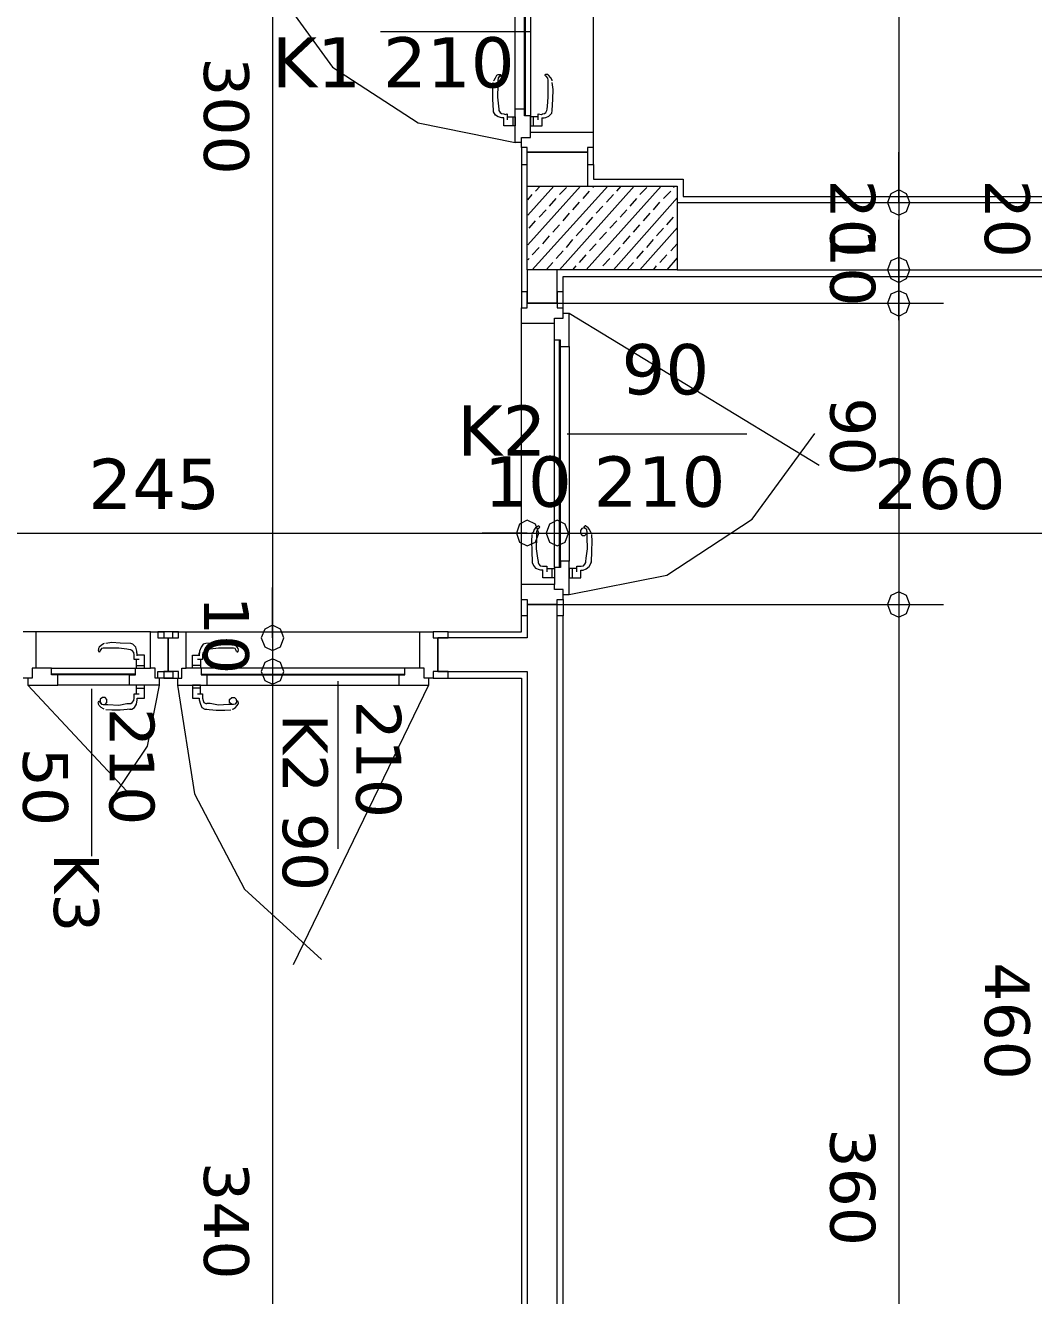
# Model space of a CAD drawing. Header units: millimetres. Extents: x 1.23 to 6.48, y 0.82 to 9.22.
# Drawn here: x 4.23 to 5.284, y 4.995 to 6.322 of the extents above; entities that cross this region are included whole.
import ezdxf

# ---------------------------------------------------------------- set-up
doc = ezdxf.new("R2010")
doc.units = ezdxf.units.MM
doc.layers.add('PDF_Geometry', color=7, linetype='Continuous', true_color=0x66ccff)
doc.layers.add('PDF_Text', color=7, linetype='Continuous')
doc.styles.add('PDF Verdana', font='verdana.ttf')

msp = doc.modelspace()

# ---------------------------------------------------------------- linework, layer by layer
at = {"layer": 'PDF_Geometry', "color": 7, "lineweight": 5}
for p, q in [((4.4886, 6.7847), (4.4886, 5.6294)), ((5.143, 6.644), (5.143, 6.0844)), ((5.143, 6.1373), (5.143, 6.19)), ((5.143, 6.1505), (5.1347, 6.1465)), ((5.143, 6.1505), (5.1347, 6.1465)), ((5.1509, 6.1465), (5.143, 6.1505)), ((5.1509, 6.1465), (5.143, 6.1505)), ((5.1347, 6.1465), (5.1311, 6.1373)), ((5.1347, 6.1465), (5.1311, 6.1373)), ((5.1311, 6.1373), (5.1347, 6.128)), ((5.1311, 6.1373), (5.1347, 6.128)), ((5.1545, 6.1373), (5.1509, 6.1465)), ((5.1545, 6.1373), (5.1509, 6.1465)), ((5.1509, 6.128), (5.1545, 6.1373)), ((5.1509, 6.128), (5.1545, 6.1373)), ((5.1347, 6.128), (5.143, 6.124)), ((5.1347, 6.128), (5.143, 6.124)), ((5.143, 6.124), (5.1509, 6.128)), ((5.143, 6.124), (5.1509, 6.128)), ((5.143, 6.0671), (5.143, 6.1194)), ((5.143, 6.0844), (5.143, 5.6645)), ((5.1347, 6.0765), (5.1311, 6.0671)), ((5.1347, 6.0765), (5.1311, 6.0671)), ((5.143, 6.08), (5.1347, 6.0765)), ((5.143, 6.08), (5.1347, 6.0765)), ((5.1509, 6.0765), (5.143, 6.08)), ((5.1509, 6.0765), (5.143, 6.08)), ((5.1545, 6.0671), (5.1509, 6.0765)), ((5.1545, 6.0671), (5.1509, 6.0765)), ((5.1311, 6.0671), (5.1347, 6.0578)), ((5.1311, 6.0671), (5.1347, 6.0578)), ((5.1347, 6.0578), (5.143, 6.0538)), ((5.1347, 6.0578), (5.143, 6.0538)), ((5.143, 6.0144), (5.143, 6.0671)), ((5.143, 6.0538), (5.1509, 6.0578)), ((5.143, 6.0538), (5.1509, 6.0578)), ((5.1509, 6.0578), (5.1545, 6.0671)), ((5.1509, 6.0578), (5.1545, 6.0671)), ((5.1347, 6.0415), (5.1311, 6.0322)), ((5.1347, 6.0415), (5.1311, 6.0322)), ((5.143, 6.0449), (5.1347, 6.0415)), ((5.143, 6.0449), (5.1347, 6.0415)), ((5.1509, 6.0415), (5.143, 6.0449)), ((5.1509, 6.0415), (5.143, 6.0449)), ((5.1545, 6.0322), (5.1509, 6.0415)), ((5.1545, 6.0322), (5.1509, 6.0415)), ((4.7861, 6.0322), (5.1898, 6.0322)), ((5.1311, 6.0322), (5.1347, 6.0227)), ((5.1311, 6.0322), (5.1347, 6.0227)), ((5.143, 6.0322), (5.143, 5.9798)), ((5.1509, 6.0227), (5.1545, 6.0322)), ((5.1509, 6.0227), (5.1545, 6.0322)), ((5.1347, 6.0227), (5.143, 6.0187)), ((5.1347, 6.0227), (5.143, 6.0187)), ((5.143, 6.0187), (5.1509, 6.0227)), ((5.143, 6.0187), (5.1509, 6.0227)), ((4.7548, 5.8052), (4.7465, 5.8012)), ((4.7548, 5.8052), (4.7465, 5.8012)), ((4.7632, 5.8012), (4.7548, 5.8052)), ((4.7632, 5.8012), (4.7548, 5.8052)), ((4.7861, 5.8052), (4.7781, 5.8012)), ((4.7861, 5.8052), (4.7781, 5.8012)), ((4.7944, 5.8012), (4.7861, 5.8052)), ((4.7944, 5.8012), (4.7861, 5.8052)), ((3.891, 5.7917), (4.802, 5.7917)), ((4.7548, 5.7917), (4.7077, 5.7917)), ((4.7393, 5.7917), (5.646, 5.7917)), ((4.7465, 5.8012), (4.7434, 5.7917)), ((4.7465, 5.8012), (4.7434, 5.7917)), ((4.7434, 5.7917), (4.7465, 5.7824)), ((4.7434, 5.7917), (4.7465, 5.7824)), ((4.7668, 5.7917), (4.7632, 5.8012)), ((4.7668, 5.7917), (4.7632, 5.8012)), ((4.7632, 5.7824), (4.7668, 5.7917)), ((4.7632, 5.7824), (4.7668, 5.7917)), ((4.7781, 5.8012), (4.7746, 5.7917)), ((4.7781, 5.8012), (4.7746, 5.7917)), ((4.7746, 5.7917), (4.7781, 5.7824)), ((4.7746, 5.7917), (4.7781, 5.7824)), ((4.7861, 5.7917), (4.8329, 5.7917)), ((4.798, 5.7917), (4.7944, 5.8012)), ((4.798, 5.7917), (4.7944, 5.8012)), ((4.7944, 5.7824), (4.798, 5.7917)), ((4.7944, 5.7824), (4.798, 5.7917)), ((4.7465, 5.7824), (4.7548, 5.7784)), ((4.7465, 5.7824), (4.7548, 5.7784)), ((4.7548, 5.7784), (4.7632, 5.7824)), ((4.7548, 5.7784), (4.7632, 5.7824)), ((4.7781, 5.7824), (4.7861, 5.7784)), ((4.7781, 5.7824), (4.7861, 5.7784)), ((4.7861, 5.7784), (4.7944, 5.7824)), ((4.7861, 5.7784), (4.7944, 5.7824)), ((5.143, 5.7701), (5.143, 4.4051)), ((4.4886, 5.6823), (4.4886, 5.735)), ((5.1347, 5.7266), (5.1311, 5.7172)), ((5.1347, 5.7266), (5.1311, 5.7172)), ((5.143, 5.7306), (5.1347, 5.7266)), ((5.143, 5.7306), (5.1347, 5.7266)), ((5.1509, 5.7266), (5.143, 5.7306)), ((5.1509, 5.7266), (5.143, 5.7306)), ((5.1545, 5.7172), (5.1509, 5.7266)), ((5.1545, 5.7172), (5.1509, 5.7266)), ((4.7861, 5.7172), (5.1898, 5.7172)), ((5.1311, 5.7172), (5.1347, 5.7079)), ((5.1311, 5.7172), (5.1347, 5.7079)), ((5.1509, 5.7079), (5.1545, 5.7172)), ((5.1509, 5.7079), (5.1545, 5.7172)), ((4.4886, 5.6955), (4.4804, 5.6915)), ((4.4886, 5.6955), (4.4804, 5.6915)), ((4.4886, 5.6995), (4.4886, 4.4051)), ((4.4969, 5.6915), (4.4886, 5.6955)), ((4.4969, 5.6915), (4.4886, 5.6955)), ((5.1347, 5.7079), (5.143, 5.7039)), ((5.1347, 5.7079), (5.143, 5.7039)), ((5.143, 5.7039), (5.1509, 5.7079)), ((5.143, 5.7039), (5.1509, 5.7079)), ((4.4804, 5.6915), (4.4768, 5.6823)), ((4.4804, 5.6915), (4.4768, 5.6823)), ((4.4768, 5.6823), (4.4804, 5.673)), ((4.4768, 5.6823), (4.4804, 5.673)), ((4.5005, 5.6823), (4.4969, 5.6915)), ((4.5005, 5.6823), (4.4969, 5.6915)), ((4.4969, 5.673), (4.5005, 5.6823)), ((4.4969, 5.673), (4.5005, 5.6823)), ((4.4804, 5.673), (4.4886, 5.669)), ((4.4804, 5.673), (4.4886, 5.669)), ((4.4886, 5.669), (4.4969, 5.673)), ((4.4886, 5.669), (4.4969, 5.673)), ((4.4804, 5.6565), (4.4768, 5.6472)), ((4.4804, 5.6565), (4.4768, 5.6472)), ((4.4886, 5.6605), (4.4804, 5.6565)), ((4.4886, 5.6605), (4.4804, 5.6565)), ((4.4969, 5.6565), (4.4886, 5.6605)), ((4.4969, 5.6565), (4.4886, 5.6605)), ((4.5005, 5.6472), (4.4969, 5.6565)), ((4.5005, 5.6472), (4.4969, 5.6565)), ((4.4768, 5.6472), (4.4804, 5.6379)), ((4.4768, 5.6472), (4.4804, 5.6379)), ((4.4886, 5.6472), (4.4886, 5.5945)), ((4.4969, 5.6379), (4.5005, 5.6472)), ((4.4969, 5.6379), (4.5005, 5.6472)), ((4.4804, 5.6379), (4.4886, 5.6339)), ((4.4804, 5.6379), (4.4886, 5.6339)), ((4.4886, 5.6339), (4.4969, 5.6379)), ((4.4886, 5.6339), (4.4969, 5.6379))]:
    msp.add_line(p, q, dxfattribs=at)
at = {"layer": 'PDF_Geometry', "lineweight": 5}
for p, q in [((4.8238, 6.2109), (4.8238, 6.5186)), ((4.7421, 6.2352), (4.7421, 6.4943)), ((4.752, 6.2352), (4.752, 6.4943)), ((4.7528, 6.2281), (4.7528, 6.5013)), ((4.758, 6.5013), (4.758, 6.2281)), ((4.4859, 6.3686), (4.5513, 6.279)), ((4.5513, 6.279), (4.6408, 6.2205)), ((4.72, 6.2654), (4.7216, 6.2676)), ((4.7216, 6.2676), (4.7231, 6.2703)), ((4.7231, 6.2703), (4.7244, 6.2712)), ((4.7244, 6.2676), (4.7239, 6.2645)), ((4.7244, 6.2672), (4.7239, 6.2654)), ((4.7244, 6.2712), (4.7247, 6.2712)), ((4.7259, 6.2694), (4.7244, 6.2672)), ((4.7267, 6.2694), (4.7244, 6.2676)), ((4.7247, 6.2712), (4.7259, 6.2712)), ((4.7259, 6.2712), (4.7267, 6.2712)), ((4.7267, 6.2698), (4.7259, 6.2694)), ((4.7267, 6.2712), (4.7272, 6.2707)), ((4.7272, 6.2698), (4.7267, 6.2698)), ((4.7291, 6.2694), (4.7267, 6.2694)), ((4.7272, 6.2707), (4.7272, 6.2703)), ((4.7272, 6.2703), (4.7272, 6.2698)), ((4.7311, 6.2667), (4.7291, 6.2694)), ((4.7311, 6.2632), (4.7311, 6.2667)), ((4.7739, 6.2712), (4.7731, 6.2707)), ((4.7731, 6.2707), (4.7731, 6.2703)), ((4.7731, 6.2703), (4.7739, 6.2698)), ((4.7751, 6.2712), (4.7739, 6.2712)), ((4.7746, 6.2694), (4.7739, 6.2698)), ((4.7739, 6.2698), (4.7743, 6.2698)), ((4.7762, 6.2672), (4.7746, 6.2694)), ((4.7754, 6.2712), (4.7751, 6.2712)), ((4.7762, 6.2712), (4.7754, 6.2712)), ((4.777, 6.2703), (4.7762, 6.2712)), ((4.7767, 6.2654), (4.7762, 6.2672)), ((4.7794, 6.2676), (4.777, 6.2703)), ((4.7806, 6.2654), (4.7794, 6.2676)), ((4.7187, 6.2556), (4.7192, 6.2627)), ((4.7187, 6.2454), (4.7187, 6.2556)), ((4.7195, 6.2645), (4.72, 6.2654)), ((4.7239, 6.2605), (4.7236, 6.2476)), ((4.7239, 6.2654), (4.7239, 6.2632)), ((4.7239, 6.2645), (4.7239, 6.2605)), ((4.7239, 6.2632), (4.7264, 6.2614)), ((4.7264, 6.2614), (4.7286, 6.2614)), ((4.7286, 6.2614), (4.7311, 6.2632)), ((4.7767, 6.2645), (4.7767, 6.2654)), ((4.7767, 6.2605), (4.7767, 6.2645)), ((4.7767, 6.2476), (4.7767, 6.2605)), ((4.7809, 6.2645), (4.7806, 6.2654)), ((4.7817, 6.2556), (4.7809, 6.2627)), ((4.7814, 6.2454), (4.7817, 6.2556)), ((4.7195, 6.2334), (4.7187, 6.2454)), ((4.7236, 6.2476), (4.7247, 6.238)), ((4.7759, 6.238), (4.7767, 6.2476)), ((4.7809, 6.2334), (4.7814, 6.2454)), ((4.7195, 6.2321), (4.7195, 6.2352)), ((4.7216, 6.2285), (4.7195, 6.2321)), ((4.7244, 6.2269), (4.7216, 6.2285)), ((4.7283, 6.226), (4.7244, 6.2269)), ((4.7247, 6.238), (4.7251, 6.2349)), ((4.7251, 6.2349), (4.7251, 6.2334)), ((4.7251, 6.2334), (4.7264, 6.2316)), ((4.7264, 6.2316), (4.728, 6.2303)), ((4.728, 6.2303), (4.7302, 6.23)), ((4.7302, 6.23), (4.7315, 6.2294)), ((4.7315, 6.2294), (4.7338, 6.23)), ((4.7338, 6.23), (4.7338, 6.2238)), ((4.7338, 6.2269), (4.7421, 6.2269)), ((4.7398, 6.2269), (4.7398, 6.2174)), ((4.7421, 6.2001), (4.7421, 6.2352)), ((4.7421, 6.2352), (4.752, 6.2352)), ((4.7421, 6.2269), (4.7421, 6.2174)), ((4.752, 6.2281), (4.752, 6.2352)), ((4.758, 6.2281), (4.752, 6.2281)), ((4.758, 6.2109), (4.758, 6.2281)), ((4.7663, 6.2269), (4.758, 6.2269)), ((4.758, 6.2269), (4.758, 6.2174)), ((4.7608, 6.2269), (4.7608, 6.2174)), ((4.7663, 6.2238), (4.7663, 6.23)), ((4.7663, 6.23), (4.7695, 6.2294)), ((4.7695, 6.2294), (4.7707, 6.23)), ((4.7707, 6.23), (4.7726, 6.2303)), ((4.7726, 6.2303), (4.7743, 6.2316)), ((4.7743, 6.2316), (4.7751, 6.2334)), ((4.7743, 6.2263), (4.7773, 6.2276)), ((4.7751, 6.2334), (4.7754, 6.2349)), ((4.7754, 6.2349), (4.7759, 6.238)), ((4.7773, 6.2276), (4.7803, 6.2309)), ((4.7803, 6.2309), (4.7809, 6.2334)), ((4.6408, 6.2205), (4.7421, 6.2001)), ((4.7302, 6.226), (4.7283, 6.226)), ((4.7302, 6.2174), (4.7302, 6.226)), ((4.7421, 6.2174), (4.7302, 6.2174)), ((4.758, 6.2174), (4.7704, 6.2174)), ((4.7699, 6.226), (4.7743, 6.2263)), ((4.7704, 6.2174), (4.7704, 6.226)), ((4.7704, 6.226), (4.7723, 6.226)), ((4.7489, 6.2001), (4.7421, 6.2001)), ((4.7489, 6.1949), (4.7489, 6.2054)), ((4.7489, 6.2054), (4.758, 6.2054)), ((4.758, 6.2054), (4.758, 6.2109)), ((4.758, 6.2109), (4.8238, 6.2109)), ((4.8238, 6.1949), (4.8238, 6.2109)), ((4.7548, 6.1949), (4.7489, 6.1949)), ((4.7489, 6.1949), (4.7489, 6.1771)), ((4.7548, 6.19), (4.7548, 6.1949)), ((4.8178, 6.19), (4.7548, 6.19)), ((4.7548, 6.1771), (4.7548, 6.19)), ((4.8238, 6.1949), (4.8178, 6.1949)), ((4.8178, 6.1949), (4.8178, 6.19)), ((4.8178, 6.19), (4.8178, 6.1771)), ((4.8238, 6.1771), (4.8238, 6.1949)), ((4.7489, 6.1771), (4.7548, 6.1771)), ((4.8178, 6.1771), (4.8238, 6.1771)), ((4.7548, 6.044), (4.7489, 6.044)), ((4.7489, 6.044), (4.7489, 6.0273)), ((4.7548, 6.0322), (4.7548, 6.044)), ((4.7924, 6.044), (4.7861, 6.044)), ((4.7861, 6.044), (4.7861, 6.0322)), ((4.7924, 6.0273), (4.7924, 6.044)), ((4.7548, 6.0273), (4.7548, 6.0322)), ((4.7861, 6.0322), (4.7548, 6.0322)), ((4.7861, 6.0322), (4.7861, 6.0273)), ((4.7489, 6.0109), (4.7489, 6.0273)), ((4.7489, 6.0273), (4.7548, 6.0273)), ((4.7833, 6.0109), (4.7833, 6.0166)), ((4.7833, 6.0166), (4.7924, 6.0166)), ((4.7861, 6.0273), (4.7924, 6.0273)), ((4.7924, 6.0166), (4.7924, 6.0273)), ((4.7924, 6.0218), (4.7984, 6.0218)), ((4.7984, 5.9869), (4.7984, 6.0218)), ((4.7984, 6.0218), (5.0599, 5.8628)), ((4.7489, 5.7381), (4.7489, 6.0109)), ((4.7833, 6.0109), (4.7489, 6.0109)), ((4.7833, 5.9935), (4.7833, 6.0109)), ((4.7833, 5.7559), (4.7833, 5.9935)), ((4.7894, 5.9935), (4.7833, 5.9935)), ((4.7885, 5.7559), (4.7885, 5.9935)), ((4.7894, 5.9869), (4.7894, 5.9935)), ((4.7894, 5.9869), (4.7984, 5.9869)), ((4.7894, 5.7624), (4.7894, 5.9869)), ((4.7984, 5.9869), (4.7984, 5.7624)), ((4.9897, 5.8064), (5.0551, 5.896)), ((4.9006, 5.7479), (4.9897, 5.8064)), ((4.7596, 5.7904), (4.7591, 5.783)), ((4.7608, 5.7926), (4.76, 5.7917)), ((4.7619, 5.7957), (4.7608, 5.7926)), ((4.7635, 5.7975), (4.7619, 5.7957)), ((4.7652, 5.7984), (4.7635, 5.7975)), ((4.7652, 5.7953), (4.7643, 5.7932)), ((4.7643, 5.7932), (4.7643, 5.7922)), ((4.7643, 5.7922), (4.7643, 5.7877)), ((4.766, 5.7993), (4.7652, 5.7984)), ((4.7663, 5.7966), (4.7652, 5.7953)), ((4.7663, 5.7993), (4.766, 5.7993)), ((4.7676, 5.7984), (4.7663, 5.7993)), ((4.7676, 5.7972), (4.7663, 5.7966)), ((4.7679, 5.7979), (4.7676, 5.7984)), ((4.7676, 5.7975), (4.7679, 5.7979)), ((4.7676, 5.7972), (4.7676, 5.7975)), ((4.7679, 5.7972), (4.7676, 5.7972)), ((4.8119, 5.7966), (4.8103, 5.7944)), ((4.8103, 5.7944), (4.8103, 5.7913)), ((4.8103, 5.7913), (4.8122, 5.7892)), ((4.8147, 5.7972), (4.8119, 5.7966)), ((4.8122, 5.7892), (4.815, 5.7892)), ((4.8142, 5.7984), (4.8139, 5.7979)), ((4.8139, 5.7979), (4.8142, 5.7975)), ((4.8155, 5.7993), (4.8142, 5.7984)), ((4.8142, 5.7975), (4.8142, 5.7972)), ((4.8155, 5.7966), (4.8142, 5.7972)), ((4.8142, 5.7972), (4.8147, 5.7972)), ((4.817, 5.7953), (4.8147, 5.7972)), ((4.815, 5.7892), (4.817, 5.7913)), ((4.8158, 5.7993), (4.8155, 5.7993)), ((4.817, 5.7953), (4.8155, 5.7966)), ((4.817, 5.7984), (4.8158, 5.7993)), ((4.8183, 5.7975), (4.817, 5.7984)), ((4.8174, 5.7922), (4.817, 5.7953)), ((4.8174, 5.7932), (4.817, 5.7953)), ((4.817, 5.7913), (4.8174, 5.7932)), ((4.8174, 5.7877), (4.8174, 5.7922)), ((4.8199, 5.7957), (4.8183, 5.7975)), ((4.8213, 5.7926), (4.8199, 5.7957)), ((4.8218, 5.7917), (4.8213, 5.7926)), ((4.8226, 5.783), (4.8221, 5.7904)), ((4.7591, 5.783), (4.7596, 5.7732)), ((4.7643, 5.7877), (4.764, 5.7753)), ((4.764, 5.7753), (4.7655, 5.7655)), ((4.8163, 5.7655), (4.8178, 5.7753)), ((4.8178, 5.7753), (4.8174, 5.7877)), ((4.8221, 5.7732), (4.8226, 5.783)), ((4.7596, 5.7732), (4.76, 5.7612)), ((4.7655, 5.7655), (4.766, 5.7621)), ((4.766, 5.7621), (4.766, 5.7612)), ((4.7894, 5.7624), (4.7894, 5.7559)), ((4.7984, 5.7624), (4.7894, 5.7624)), ((4.7984, 5.7275), (4.7984, 5.7624)), ((4.8158, 5.7621), (4.8163, 5.7655)), ((4.8158, 5.7612), (4.8158, 5.7621)), ((4.8213, 5.7599), (4.8218, 5.7624)), ((4.8218, 5.7612), (4.8221, 5.7732)), ((4.76, 5.7612), (4.7611, 5.7581)), ((4.7611, 5.7581), (4.7635, 5.7553)), ((4.7635, 5.7553), (4.7671, 5.7537)), ((4.766, 5.7612), (4.7668, 5.7593)), ((4.7668, 5.7593), (4.7682, 5.7575)), ((4.7671, 5.7537), (4.7715, 5.7532)), ((4.7682, 5.7575), (4.7707, 5.7572)), ((4.771, 5.7532), (4.7687, 5.7532)), ((4.7707, 5.7572), (4.7718, 5.7572)), ((4.771, 5.7452), (4.771, 5.7532)), ((4.7718, 5.7572), (4.7751, 5.7572)), ((4.7751, 5.7572), (4.7751, 5.7513)), ((4.7751, 5.755), (4.7833, 5.755)), ((4.7803, 5.755), (4.7803, 5.7452)), ((4.7894, 5.7559), (4.7833, 5.7559)), ((4.7833, 5.7559), (4.7833, 5.7381)), ((4.7833, 5.755), (4.7833, 5.7452)), ((4.8067, 5.755), (4.7984, 5.755)), ((4.7984, 5.755), (4.7984, 5.7452)), ((4.8015, 5.755), (4.8015, 5.7452)), ((4.8067, 5.7513), (4.8067, 5.7572)), ((4.8067, 5.7572), (4.81, 5.7572)), ((4.81, 5.7572), (4.8111, 5.7572)), ((4.8106, 5.7452), (4.8106, 5.7532)), ((4.8106, 5.7532), (4.8131, 5.7532)), ((4.8111, 5.7572), (4.8134, 5.7575)), ((4.8131, 5.7532), (4.8163, 5.7544)), ((4.8134, 5.7575), (4.815, 5.7593)), ((4.815, 5.7593), (4.8158, 5.7612)), ((4.8163, 5.7544), (4.8194, 5.7568)), ((4.8194, 5.7568), (4.8213, 5.7599)), ((4.7489, 5.7226), (4.7489, 5.7381)), ((4.7833, 5.7381), (4.7489, 5.7381)), ((4.7833, 5.7452), (4.771, 5.7452)), ((4.7833, 5.7328), (4.7833, 5.7381)), ((4.7984, 5.7275), (4.9006, 5.7479)), ((4.7984, 5.7452), (4.8106, 5.7452)), ((4.7489, 5.7054), (4.7489, 5.7226)), ((4.7489, 5.7226), (4.7548, 5.7226)), ((4.7548, 5.7226), (4.7548, 5.7172)), ((4.7924, 5.7328), (4.7833, 5.7328)), ((4.7861, 5.7172), (4.7861, 5.7226)), ((4.7861, 5.7226), (4.7924, 5.7226)), ((4.7924, 5.7226), (4.7924, 5.7328)), ((4.7924, 5.7275), (4.7984, 5.7275)), ((4.7924, 5.7226), (4.7924, 5.7054)), ((4.7548, 5.7172), (4.7548, 5.7054)), ((4.7548, 5.7172), (4.7861, 5.7172)), ((4.7861, 5.7054), (4.7861, 5.7172)), ((4.7548, 5.7054), (4.7489, 5.7054)), ((4.7924, 5.7054), (4.7861, 5.7054)), ((4.2418, 5.6888), (4.228, 5.6888)), ((4.3612, 5.6888), (4.2418, 5.6888)), ((4.2418, 5.6508), (4.2418, 5.6888)), ((4.3612, 5.6508), (4.3612, 5.6888)), ((4.3612, 5.6888), (4.375, 5.6888)), ((4.3844, 5.6888), (4.3687, 5.6888)), ((4.3687, 5.6888), (4.3687, 5.6823)), ((4.3687, 5.6823), (4.3797, 5.6823)), ((4.3904, 5.6888), (4.375, 5.6888)), ((4.375, 5.6888), (4.375, 5.6823)), ((4.375, 5.6823), (4.3797, 5.6823)), ((4.3797, 5.6823), (4.3797, 5.6472)), ((4.3797, 5.6472), (4.3797, 5.6823)), ((4.3797, 5.6823), (4.3904, 5.6823)), ((4.3797, 5.6823), (4.3844, 5.6823)), ((4.3844, 5.6823), (4.3844, 5.6888)), ((4.3844, 5.6888), (4.3984, 5.6888)), ((4.3904, 5.6823), (4.3904, 5.6888)), ((4.3984, 5.6888), (4.6424, 5.6888)), ((4.3984, 5.6508), (4.3984, 5.6888)), ((4.6424, 5.6508), (4.6424, 5.6888)), ((4.6424, 5.6888), (4.6565, 5.6888)), ((4.6565, 5.6888), (4.6565, 5.6823)), ((4.6721, 5.6888), (4.6565, 5.6888)), ((4.6565, 5.6823), (4.6614, 5.6823)), ((4.6614, 5.6472), (4.6614, 5.6823)), ((4.6614, 5.6823), (4.6721, 5.6823)), ((4.6721, 5.6823), (4.6721, 5.6888)), ((4.3068, 5.6697), (4.3065, 5.6694)), ((4.3065, 5.6694), (4.3068, 5.6681)), ((4.3076, 5.6725), (4.3068, 5.6712)), ((4.3068, 5.6712), (4.3068, 5.6697)), ((4.3096, 5.6743), (4.3076, 5.6725)), ((4.3084, 5.669), (4.3081, 5.6681)), ((4.31, 5.6712), (4.3084, 5.669)), ((4.312, 5.6761), (4.3096, 5.6743)), ((4.3117, 5.6716), (4.31, 5.6712)), ((4.3128, 5.6716), (4.3117, 5.6716)), ((4.3128, 5.6765), (4.312, 5.6761)), ((4.3164, 5.6716), (4.3128, 5.6716)), ((4.3208, 5.6774), (4.3144, 5.6765)), ((4.3279, 5.6716), (4.3164, 5.6716)), ((4.3294, 5.6768), (4.3208, 5.6774)), ((4.3365, 5.6706), (4.3279, 5.6716)), ((4.3406, 5.6765), (4.3294, 5.6768)), ((4.3398, 5.6697), (4.3365, 5.6706)), ((4.3406, 5.6697), (4.3398, 5.6697)), ((4.3428, 5.6756), (4.3406, 5.6765)), ((4.342, 5.669), (4.3406, 5.6697)), ((4.3436, 5.6672), (4.342, 5.669)), ((4.3456, 5.6725), (4.3428, 5.6756)), ((4.3469, 5.6685), (4.3456, 5.6725)), ((4.4141, 5.6725), (4.4122, 5.6685)), ((4.4162, 5.6756), (4.4141, 5.6725)), ((4.419, 5.6765), (4.4162, 5.6756)), ((4.4177, 5.669), (4.4162, 5.6672)), ((4.419, 5.6697), (4.4177, 5.669)), ((4.4297, 5.6768), (4.419, 5.6765)), ((4.4201, 5.6697), (4.419, 5.6697)), ((4.4234, 5.6706), (4.4198, 5.6697)), ((4.432, 5.6716), (4.4234, 5.6706)), ((4.4388, 5.6774), (4.4297, 5.6768)), ((4.4427, 5.6716), (4.432, 5.6716)), ((4.4451, 5.6765), (4.4388, 5.6774)), ((4.4466, 5.6716), (4.4427, 5.6716)), ((4.4479, 5.6761), (4.4463, 5.6765)), ((4.4479, 5.6716), (4.4466, 5.6716)), ((4.4498, 5.6743), (4.4479, 5.6761)), ((4.4495, 5.6712), (4.4479, 5.6716)), ((4.4506, 5.669), (4.4495, 5.6712)), ((4.4515, 5.6725), (4.4498, 5.6743)), ((4.451, 5.6681), (4.4506, 5.669)), ((4.4526, 5.6712), (4.4515, 5.6725)), ((4.4529, 5.6697), (4.4526, 5.6712)), ((4.4526, 5.6681), (4.4529, 5.6694)), ((4.4529, 5.6694), (4.4529, 5.6697)), ((4.3068, 5.6681), (4.3073, 5.6676)), ((4.3073, 5.6676), (4.3076, 5.6676)), ((4.3076, 5.6676), (4.3081, 5.6681)), ((4.3081, 5.6681), (4.3084, 5.6681)), ((4.3441, 5.6645), (4.3436, 5.6672)), ((4.3441, 5.6632), (4.3441, 5.6645)), ((4.3441, 5.6596), (4.3441, 5.6632)), ((4.3492, 5.6596), (4.3441, 5.6596)), ((4.3461, 5.6596), (4.3461, 5.6508)), ((4.3472, 5.6636), (4.3469, 5.6685)), ((4.3472, 5.6641), (4.3472, 5.6666)), ((4.3547, 5.6641), (4.3472, 5.6641)), ((4.3547, 5.6508), (4.3547, 5.6641)), ((4.405, 5.6508), (4.405, 5.6641)), ((4.405, 5.6641), (4.4118, 5.6641)), ((4.4154, 5.6596), (4.4102, 5.6596)), ((4.4122, 5.6685), (4.4118, 5.6636)), ((4.4118, 5.6641), (4.4118, 5.6666)), ((4.4135, 5.6596), (4.4135, 5.6508)), ((4.4162, 5.6672), (4.4154, 5.6645)), ((4.4154, 5.6645), (4.4154, 5.6632)), ((4.4154, 5.6632), (4.4154, 5.6596)), ((4.4515, 5.6681), (4.451, 5.6681)), ((4.451, 5.6681), (4.4515, 5.6676)), ((4.4515, 5.6676), (4.4523, 5.6676)), ((4.4523, 5.6676), (4.4526, 5.6681)), ((4.2418, 5.6508), (4.2375, 5.6508)), ((4.2375, 5.6508), (4.2375, 5.6401)), ((4.2578, 5.6508), (4.2418, 5.6508)), ((4.2578, 5.6436), (4.2578, 5.6508)), ((4.2578, 5.6508), (4.3453, 5.6508)), ((4.3453, 5.6445), (4.2578, 5.6445)), ((4.2641, 5.6436), (4.2578, 5.6436)), ((4.3393, 5.6436), (4.2641, 5.6436)), ((4.2641, 5.633), (4.2641, 5.6436)), ((4.3393, 5.633), (4.3393, 5.6436)), ((4.3393, 5.6436), (4.3453, 5.6436)), ((4.3453, 5.6508), (4.3612, 5.6508)), ((4.3453, 5.6436), (4.3453, 5.6508)), ((4.3461, 5.6534), (4.3547, 5.6534)), ((4.3461, 5.6508), (4.3547, 5.6508)), ((4.3659, 5.6508), (4.3612, 5.6508)), ((4.3659, 5.6401), (4.3659, 5.6508)), ((4.3687, 5.6401), (4.3687, 5.6472)), ((4.3687, 5.6472), (4.3797, 5.6472)), ((4.3797, 5.6472), (4.375, 5.6472)), ((4.375, 5.6472), (4.375, 5.6401)), ((4.3904, 5.6472), (4.3797, 5.6472)), ((4.3797, 5.6472), (4.3844, 5.6472)), ((4.3844, 5.6472), (4.3844, 5.6401)), ((4.3904, 5.6401), (4.3904, 5.6472)), ((4.3937, 5.6401), (4.3937, 5.6508)), ((4.3937, 5.6508), (4.3984, 5.6508)), ((4.4141, 5.6508), (4.3984, 5.6508)), ((4.4135, 5.6534), (4.405, 5.6534)), ((4.4135, 5.6508), (4.405, 5.6508)), ((4.6268, 5.6508), (4.4141, 5.6508)), ((4.4141, 5.6508), (4.4141, 5.6436)), ((4.4141, 5.6445), (4.6268, 5.6445)), ((4.4141, 5.6436), (4.4201, 5.6436)), ((4.4201, 5.6436), (4.6205, 5.6436)), ((4.4201, 5.6436), (4.4201, 5.633)), ((4.6205, 5.6436), (4.6268, 5.6436)), ((4.6205, 5.6436), (4.6205, 5.633)), ((4.6268, 5.6436), (4.6268, 5.6508)), ((4.6424, 5.6508), (4.6268, 5.6508)), ((4.6471, 5.6508), (4.6424, 5.6508)), ((4.6471, 5.6401), (4.6471, 5.6508)), ((4.6614, 5.6472), (4.6565, 5.6472)), ((4.6565, 5.6472), (4.6565, 5.6401)), ((4.6721, 5.6472), (4.6614, 5.6472)), ((4.6721, 5.6401), (4.6721, 5.6472)), ((4.2375, 5.6401), (4.228, 5.6401)), ((4.2328, 5.6401), (4.2328, 5.633)), ((4.2328, 5.633), (4.3409, 5.5172)), ((4.3409, 5.5172), (4.2328, 5.633)), ((4.2328, 5.633), (4.2641, 5.633)), ((4.3393, 5.633), (4.2641, 5.633)), ((4.3706, 5.633), (4.3393, 5.633)), ((4.3547, 5.633), (4.3461, 5.633)), ((4.3461, 5.633), (4.3461, 5.6237)), ((4.3461, 5.6299), (4.3547, 5.6299)), ((4.3547, 5.6192), (4.3547, 5.633)), ((4.3579, 5.5692), (4.3706, 5.633)), ((4.375, 5.6401), (4.3659, 5.6401)), ((4.3844, 5.6401), (4.3687, 5.6401)), ((4.3706, 5.633), (4.3706, 5.6401)), ((4.375, 5.6401), (4.3904, 5.6401)), ((4.3844, 5.6401), (4.3937, 5.6401)), ((4.3893, 5.6401), (4.3893, 5.633)), ((4.3893, 5.633), (4.4071, 5.5194)), ((4.3893, 5.633), (4.4201, 5.633)), ((4.4135, 5.633), (4.405, 5.633)), ((4.405, 5.633), (4.405, 5.6192)), ((4.4135, 5.6299), (4.405, 5.6299)), ((4.4135, 5.6237), (4.4135, 5.633)), ((4.4201, 5.633), (4.6205, 5.633)), ((4.6515, 5.633), (4.5101, 5.3407)), ((4.6205, 5.633), (4.6515, 5.633)), ((4.6565, 5.6401), (4.6471, 5.6401)), ((4.6515, 5.6401), (4.6515, 5.633)), ((4.6565, 5.6401), (4.6721, 5.6401)), ((4.3068, 5.6152), (4.3073, 5.6161)), ((4.3073, 5.6161), (4.3076, 5.6161)), ((4.3076, 5.6161), (4.3081, 5.6161)), ((4.3081, 5.6161), (4.3081, 5.6152)), ((4.3109, 5.6201), (4.3084, 5.6183)), ((4.3084, 5.6183), (4.3084, 5.6152)), ((4.3139, 5.6201), (4.3109, 5.6201)), ((4.3156, 5.6179), (4.3139, 5.6201)), ((4.3156, 5.6148), (4.3156, 5.6179)), ((4.342, 5.6148), (4.3436, 5.617)), ((4.3436, 5.617), (4.3441, 5.6192)), ((4.3441, 5.621), (4.3441, 5.6237)), ((4.3441, 5.6237), (4.3492, 5.6237)), ((4.3441, 5.6192), (4.3441, 5.621)), ((4.3464, 5.613), (4.3472, 5.6176)), ((4.3472, 5.6176), (4.3472, 5.6192)), ((4.3472, 5.6192), (4.3547, 5.6192)), ((4.405, 5.6192), (4.4118, 5.6192)), ((4.4102, 5.6237), (4.4154, 5.6237)), ((4.4118, 5.6192), (4.4118, 5.6176)), ((4.4118, 5.6176), (4.4135, 5.613)), ((4.4154, 5.6237), (4.4154, 5.621)), ((4.4154, 5.621), (4.4154, 5.6192)), ((4.4154, 5.6192), (4.4162, 5.617)), ((4.4162, 5.617), (4.4169, 5.6148)), ((4.4438, 5.6179), (4.4459, 5.6201)), ((4.4438, 5.6148), (4.4438, 5.6179)), ((4.4459, 5.6201), (4.4487, 5.6201)), ((4.4487, 5.6201), (4.4506, 5.6183)), ((4.4506, 5.6183), (4.451, 5.6152)), ((4.4515, 5.6161), (4.451, 5.6161)), ((4.451, 5.6161), (4.451, 5.6152)), ((4.4523, 5.6161), (4.4515, 5.6161)), ((4.4526, 5.6152), (4.4523, 5.6161)), ((4.3065, 5.6143), (4.3068, 5.6152)), ((4.3068, 5.6136), (4.3065, 5.6143)), ((4.3068, 5.613), (4.3068, 5.6136)), ((4.3076, 5.6117), (4.3068, 5.613)), ((4.3096, 5.6096), (4.3076, 5.6117)), ((4.3081, 5.6152), (4.3084, 5.6143)), ((4.3084, 5.6152), (4.31, 5.613)), ((4.3084, 5.6143), (4.31, 5.613)), ((4.312, 5.6081), (4.3096, 5.6096)), ((4.31, 5.613), (4.3117, 5.6127)), ((4.31, 5.613), (4.3128, 5.6127)), ((4.3117, 5.6127), (4.3136, 5.6127)), ((4.3128, 5.6077), (4.312, 5.6081)), ((4.3128, 5.6127), (4.3164, 5.6127)), ((4.3136, 5.6127), (4.3156, 5.6148)), ((4.3208, 5.6068), (4.3144, 5.6072)), ((4.3164, 5.6127), (4.3279, 5.6121)), ((4.3294, 5.6068), (4.3208, 5.6068)), ((4.3279, 5.6121), (4.3365, 5.6136)), ((4.3406, 5.6077), (4.3294, 5.6068)), ((4.3365, 5.6136), (4.3398, 5.6139)), ((4.3393, 5.6077), (4.3417, 5.6077)), ((4.3398, 5.6139), (4.3406, 5.6139)), ((4.3406, 5.6139), (4.342, 5.6148)), ((4.3417, 5.6077), (4.3445, 5.6096)), ((4.3445, 5.6096), (4.3464, 5.613)), ((4.4135, 5.613), (4.4149, 5.6096)), ((4.4149, 5.6096), (4.4177, 5.6077)), ((4.4169, 5.6148), (4.419, 5.6139)), ((4.4177, 5.6077), (4.4201, 5.6077)), ((4.419, 5.6139), (4.4201, 5.6139)), ((4.419, 5.6077), (4.4297, 5.6068)), ((4.4234, 5.6136), (4.4198, 5.6139)), ((4.432, 5.6121), (4.4234, 5.6136)), ((4.4297, 5.6068), (4.4388, 5.6068)), ((4.4427, 5.6127), (4.432, 5.6121)), ((4.4388, 5.6068), (4.4451, 5.6072)), ((4.4466, 5.6127), (4.4427, 5.6127)), ((4.4459, 5.6127), (4.4438, 5.6148)), ((4.4479, 5.6127), (4.4459, 5.6127)), ((4.4463, 5.6077), (4.4479, 5.6081)), ((4.4495, 5.613), (4.4466, 5.6127)), ((4.4495, 5.613), (4.4479, 5.6127)), ((4.4479, 5.6081), (4.4498, 5.6096)), ((4.451, 5.6152), (4.4495, 5.613)), ((4.4506, 5.6143), (4.4495, 5.613)), ((4.4498, 5.6096), (4.4515, 5.6117)), ((4.451, 5.6152), (4.4506, 5.6143)), ((4.4515, 5.6117), (4.4526, 5.613)), ((4.4529, 5.6143), (4.4526, 5.6152)), ((4.4526, 5.613), (4.4529, 5.6136)), ((4.4529, 5.6136), (4.4529, 5.6143)), ((4.323, 5.5172), (4.3579, 5.5692)), ((4.4071, 5.5194), (4.4594, 5.4196)), ((4.4594, 5.4196), (4.5398, 5.3462))]:
    msp.add_line(p, q, dxfattribs=at)
at = {"layer": 'PDF_Geometry', "color": 1, "lineweight": 5}
for p, q in [((4.758, 6.3156), (4.6015, 6.3156)), ((4.7548, 6.0671), (4.7548, 6.1545)), ((4.7548, 6.1545), (4.9113, 6.1545)), ((4.7553, 6.1243), (4.7825, 6.1545)), ((4.7553, 6.0933), (4.8103, 6.1545)), ((4.76, 6.0671), (4.8389, 6.1545)), ((4.7635, 6.1492), (4.7682, 6.1545)), ((4.7885, 6.0671), (4.8665, 6.1545)), ((4.7885, 6.1456), (4.7957, 6.1532)), ((4.8131, 6.1416), (4.8199, 6.1492)), ((4.8163, 6.0671), (4.8947, 6.1545)), ((4.8233, 6.1532), (4.8246, 6.1545)), ((4.8483, 6.1492), (4.8527, 6.1545)), ((4.8725, 6.1456), (4.8796, 6.1532)), ((4.897, 6.1416), (4.9046, 6.1492)), ((4.9077, 6.1532), (4.9089, 6.1545)), ((4.9113, 6.1545), (4.9113, 6.0671)), ((4.7553, 6.1403), (4.76, 6.1456)), ((4.7781, 6.1336), (4.785, 6.1416)), ((4.8023, 6.1296), (4.8095, 6.1376)), ((4.8269, 6.1262), (4.8337, 6.1336)), ((4.8376, 6.1376), (4.8447, 6.1456)), ((4.8447, 6.0671), (4.9118, 6.1425)), ((4.8623, 6.1336), (4.8692, 6.1416)), ((4.8868, 6.1296), (4.8934, 6.1376)), ((4.7671, 6.1222), (4.7746, 6.1296)), ((4.7921, 6.1182), (4.7988, 6.1262)), ((4.8163, 6.1142), (4.8233, 6.1222)), ((4.8519, 6.1222), (4.8587, 6.1296)), ((4.8761, 6.1182), (4.8832, 6.1262)), ((4.9006, 6.1142), (4.9077, 6.1222)), ((4.9113, 6.1262), (4.9118, 6.1265)), ((4.7569, 6.1105), (4.7635, 6.1182)), ((4.7814, 6.1065), (4.7885, 6.1142)), ((4.8059, 6.1027), (4.8131, 6.1105)), ((4.8411, 6.1105), (4.8483, 6.1182)), ((4.8658, 6.1065), (4.8725, 6.1142)), ((4.8725, 6.0671), (4.9118, 6.1111)), ((4.8899, 6.1027), (4.897, 6.1105)), ((4.771, 6.0942), (4.7781, 6.1027)), ((4.7957, 6.0902), (4.8023, 6.0987)), ((4.8199, 6.0867), (4.8269, 6.0942)), ((4.8304, 6.0987), (4.8376, 6.1065)), ((4.8551, 6.0942), (4.8623, 6.1027)), ((4.8796, 6.0902), (4.8868, 6.0987)), ((4.9046, 6.0867), (4.9113, 6.0942)), ((4.76, 6.0827), (4.7671, 6.0902)), ((4.785, 6.0787), (4.7921, 6.0867)), ((4.8095, 6.0747), (4.8163, 6.0827)), ((4.8447, 6.0827), (4.8519, 6.0902)), ((4.8692, 6.0787), (4.8761, 6.0867)), ((4.8934, 6.0747), (4.9006, 6.0827)), ((4.7553, 6.0773), (4.7569, 6.0787)), ((4.7746, 6.0671), (4.7814, 6.0747)), ((4.8023, 6.0671), (4.8059, 6.0711)), ((4.8337, 6.0711), (4.8411, 6.0787)), ((4.8587, 6.0671), (4.8658, 6.0747)), ((4.8868, 6.0671), (4.8899, 6.0711)), ((4.9011, 6.0671), (4.9118, 6.0796)), ((4.9113, 6.0671), (4.7548, 6.0671)), ((4.8119, 5.8951), (4.7965, 5.8951)), ((4.8277, 5.8951), (4.8119, 5.8951)), ((4.9842, 5.8951), (4.8277, 5.8951)), ((4.5568, 5.637), (4.5568, 5.4618)), ((4.2993, 5.629), (4.2993, 5.4543))]:
    msp.add_line(p, q, dxfattribs=at)
at = {"layer": 'PDF_Geometry', "color": 5, "lineweight": 5}
for p, q in [((4.7548, 6.1545), (4.7548, 6.19)), ((4.7548, 6.19), (4.8178, 6.19)), ((4.8178, 6.19), (4.8178, 6.1545)), ((4.7489, 6.1771), (4.7489, 6.044)), ((4.8238, 6.1771), (4.8238, 6.1616)), ((4.8238, 6.1616), (4.9176, 6.1616)), ((4.9176, 6.1616), (4.9176, 6.1438)), ((4.9113, 6.1373), (5.5835, 6.1373)), ((4.9176, 6.1438), (5.5775, 6.1438)), ((4.7548, 6.0671), (4.7548, 6.0322)), ((4.7861, 6.0322), (4.7861, 6.0671)), ((4.7924, 6.044), (4.7924, 6.06)), ((4.7924, 6.06), (5.5931, 6.06)), ((4.9113, 6.0671), (5.5835, 6.0671)), ((4.7548, 6.0322), (4.7861, 6.0322)), ((4.7861, 5.7172), (4.7548, 5.7172)), ((4.7548, 5.7172), (4.7548, 5.6823)), ((4.7861, 4.5625), (4.7861, 5.7172)), ((4.7489, 5.6888), (4.7489, 5.7054)), ((4.7924, 4.5696), (4.7924, 5.7054)), ((4.7548, 5.6823), (4.6614, 5.6823)), ((4.6614, 5.6823), (4.6614, 5.6472)), ((4.6721, 5.6888), (4.7489, 5.6888)), ((4.6614, 5.6472), (4.7548, 5.6472)), ((4.7548, 5.6472), (4.7548, 4.5625)), ((4.6721, 5.6401), (4.7489, 5.6401)), ((4.7489, 5.6401), (4.7489, 4.4645))]:
    msp.add_line(p, q, dxfattribs=at)

# ---------------------------------------------------------------- texts
at = {"layer": 'PDF_Text', "style": 'PDF Verdana'}
for s, p in [('K1 210', (4.4879, 6.2576)), ('90', (4.8532, 5.9369)), ('245', (4.2962, 5.8171)), ('10 210', (4.7096, 5.8195)), ('260', (5.117, 5.8171))]:
    msp.add_text(s, height=0.05255, dxfattribs=at).set_placement(p)
for s, p in [('300', (4.417, 6.2893)), ('20', (5.0714, 6.1614)), ('20', (5.2329, 6.1614)), ('10', (5.0714, 6.1106)), ('90', (5.0714, 5.9338)), ('10', (4.417, 5.7262)), ('210', (4.3183, 5.6093)), ('210', (4.5761, 5.6169)), ('K2 90', (4.4993, 5.6032)), ('50', (4.228, 5.5675)), ('460', (5.2329, 5.3432)), ('360', (5.0714, 5.1696)), ('340', (4.417, 5.1345))]:
    msp.add_text(s, height=0.04694, rotation=270, dxfattribs=at).set_placement(p)
at = {"layer": 'PDF_Text', "color": 1, "style": 'PDF Verdana'}
msp.add_text('K2', height=0.05255, dxfattribs=at).set_placement((4.6816, 5.8727))
msp.add_text('K3', height=0.04694, rotation=270, dxfattribs=at).set_placement((4.2602, 5.4577))

doc.saveas('drawing.dxf')
